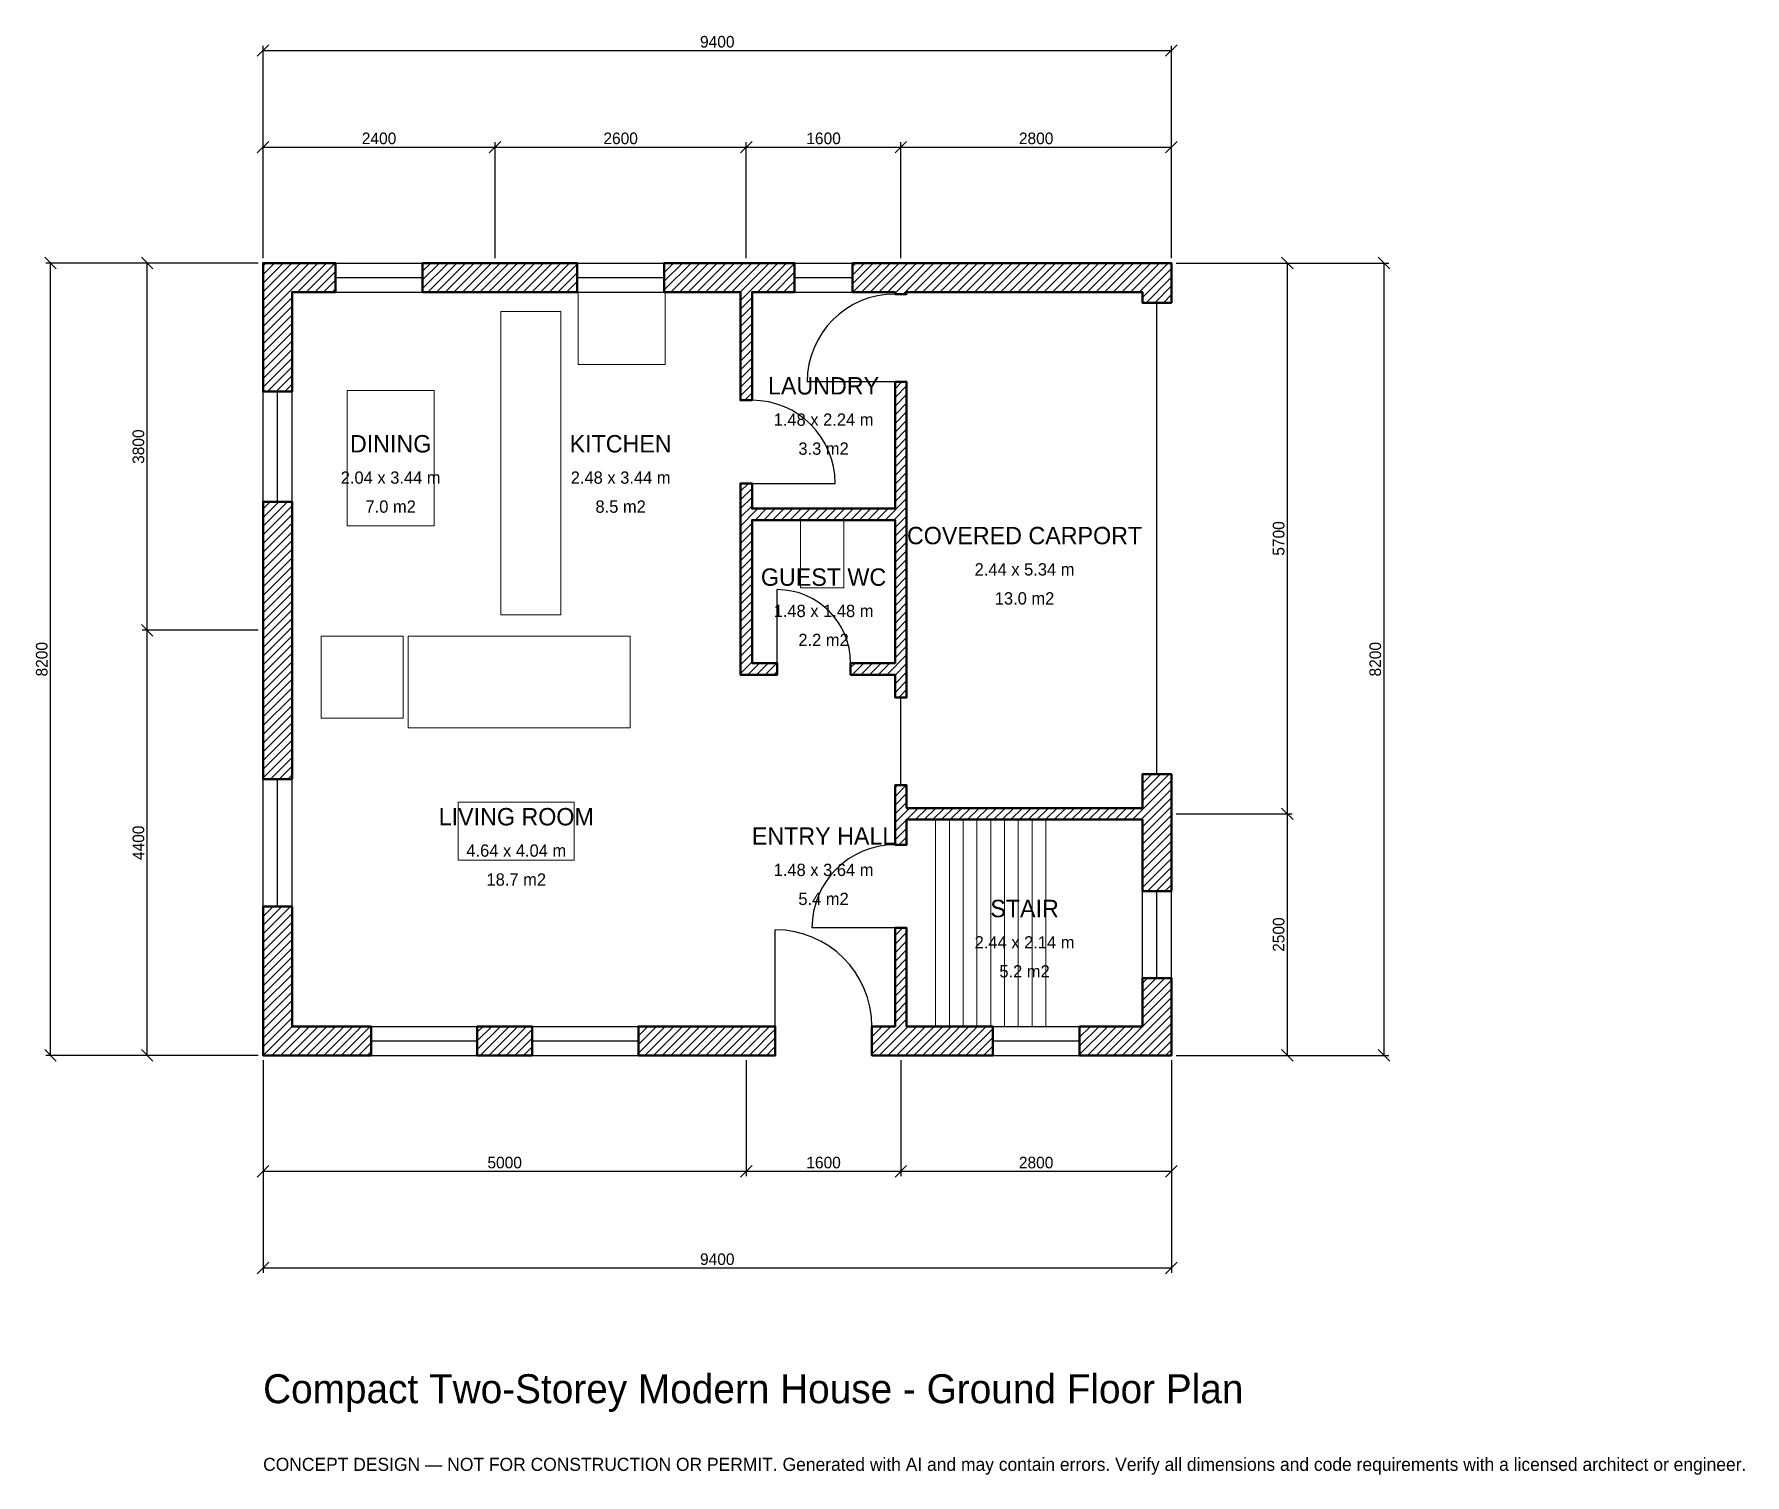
# Model space of a CAD drawing. Header units: millimetres. Extents: x -2369 to 15333, y -4341 to 10569.
import ezdxf
from ezdxf.enums import TextEntityAlignment as Align

# ---------------------------------------------------------------- set-up
doc = ezdxf.new("R2010")
doc.units = ezdxf.units.MM
doc.linetypes.add('DASHED', pattern=[1.524, 1.27, -0.254])
for name, color, linetype, lineweight in [('A-ANNO-DIMS', 1, 'Continuous', 13), ('A-ANNO-TEXT', 7, 'Continuous', 18), ('A-AREA-IDEN', 7, 'Continuous', 18), ('A-DOOR', 2, 'Continuous', 25), ('A-FLOR-FIXT', 9, 'Continuous', 13), ('A-FLOR-STRS', 3, 'Continuous', 18), ('A-FURN', 9, 'Continuous', 13), ('A-GLAZ', 4, 'Continuous', 25), ('A-WALL', 7, 'Continuous', 50), ('A-WALL-PATT', 8, 'Continuous', 13)]:
    doc.layers.add(name, color=color, linetype=linetype, lineweight=lineweight)
doc.dimstyles.new('PLAN', dxfattribs={"dimtxt": 120, "dimasz": 80, "dimexe": 50, "dimexo": 50, "dimgap": 30, "dimtad": 1, "dimdec": 0, "dimtsz": 60, "dimcen": 2.5, "dimclrd": 1, "dimclre": 1, "dimazin": 3, "dimtfac": 1, "dimtmove": 0, "dimatfit": 3})

msp = doc.modelspace()

# ---------------------------------------------------------------- hatches: boundary and pattern name
at = {"layer": 'A-WALL-PATT'}
h = msp.add_hatch(dxfattribs=at)
h.set_pattern_fill('ANSI31', color=8, scale=20)
h.paths.add_polyline_path([(6540, -0.001), (6540, 0), (6450, 0), (6300, 0), (6300, 300), (6450, 300), (6540, 300), (6540, 1320), (6660, 1320), (6660, 300), (6750, 300), (7550, 300), (7550, 0), (6750, 0), (6660, 0), (6660, -0.001), (6540, -0.001)])
h.paths.add_polyline_path([(5150, 0), (4850, 0), (3883.3333, 0), (3883.3333, 300), (4850, 300), (5150, 300), (5300, 300), (5300, 0), (5150, 0)])
h.paths.add_polyline_path([(2216.6667, 0), (2216.6667, 300), (2783.3333, 300), (2783.3333, 0), (2216.6667, 0)])
h.paths.add_polyline_path([(300, 0), (300, -0.001), (0, -0.001), (0, 0), (-0.001, 0), (-0.001, 300), (0, 300), (0, 1540), (300, 1540), (300, 300), (1116.6667, 300), (1116.6667, 0), (300, 0)])
h.paths.add_polyline_path([(0, 4250), (0, 4550), (0, 5730), (300, 5730), (300, 4550), (300, 4250), (300, 2860), (0, 2860), (0, 4250)])
h.paths.add_polyline_path([(0, 7900), (-0.001, 7900), (-0.001, 8200), (0, 8200), (0, 8200.001), (300, 8200.001), (300, 8200), (750, 8200), (750, 7900), (300, 7900), (300, 6870), (0, 6870), (0, 7900)])
h.paths.add_polyline_path([(2250, 8200), (2550, 8200), (3250, 8200), (3250, 7900), (2550, 7900), (2250, 7900), (1650, 7900), (1650, 8200), (2250, 8200)])
h.paths.add_polyline_path([(4850, 8200), (4940, 8200), (4940, 8200.001), (5060, 8200.001), (5060, 8200), (5150, 8200), (5500, 8200), (5500, 7900), (5150, 7900), (5060, 7900), (5060, 6780), (4940, 6780), (4940, 7900), (4850, 7900), (4150, 7900), (4150, 8200), (4850, 8200)])
h.paths.add_polyline_path([(6450, 8200), (6540, 8200), (6540, 8200.001), (6660, 8200.001), (6660, 8200), (6750, 8200), (9100, 8200), (9100, 8200.001), (9400, 8200.001), (9400, 8200), (9400.001, 8200), (9400.001, 7900), (9400, 7900), (9400, 7790), (9100, 7790), (9100, 7900), (6750, 7900), (6660, 7900), (6660, 7880), (6540, 7880), (6540, 7900), (6450, 7900), (6100, 7900), (6100, 8200), (6450, 8200)])
h.paths.add_polyline_path([(9400, 2650), (9400, 2560), (9400.001, 2560), (9400.001, 2440), (9400, 2440), (9400, 2350), (9400, 1700), (9100, 1700), (9100, 2350), (9100, 2440), (6660, 2440), (6660, 2180), (6540, 2180), (6540, 2440), (6540, 2560), (6540, 2795), (6660, 2795), (6660, 2560), (9100, 2560), (9100, 2650), (9100, 2910), (9400, 2910), (9400, 2650)])
h.paths.add_polyline_path([(9400, 300), (9400.001, 300), (9400.001, 0), (9400, 0), (9400, -0.001), (9100, -0.001), (9100, 0), (8450, 0), (8450, 300), (9100, 300), (9100, 800), (9400, 800), (9400, 300)])
h.paths.add_polyline_path([(6540, 5660), (6540, 6970), (6660, 6970), (6660, 5660), (6660, 5540), (6660, 4060), (6660, 3940), (6660, 3705), (6540, 3705), (6540, 3940), (6080, 3940), (6080, 4060), (6540, 4060), (6540, 5540), (5060, 5540), (5060, 4460), (5060, 4340), (5060, 4060), (5320, 4060), (5320, 3940), (5060, 3940), (4940, 3940), (4940, 4060), (4940, 4340), (4940, 4460), (4940, 5540), (4940, 5660), (4940, 5920), (5060, 5920), (5060, 5660), (6540, 5660)])

# ---------------------------------------------------------------- linework, layer by layer
at = {"layer": 'A-DOOR', "linetype": 'DASHED'}
msp.add_line((9250, 2910), (9250, 7790), dxfattribs=at)
at = {"layer": 'A-DOOR'}
for p, q in [((6540, 6970), (5630, 6970)), ((5060, 5920), (5920, 5920)), ((5320, 4060), (5320, 4820)), ((6600, 2795), (6600, 3705)), ((5300, 300), (5300, 1300)), ((6540, 1320), (5680, 1320))]:
    msp.add_line(p, q, dxfattribs=at)
for centre, radius, start, end in [((6540, 6970), 910, 90, 180), ((5060, 5920), 860, 0, 90), ((5320, 4060), 760, 0, 90), ((6540, 1320), 860, 90, 180), ((5300, 300), 1000, 0, 90)]:
    msp.add_arc(centre, radius, start, end, dxfattribs=at)
at = {"layer": 'A-FLOR-FIXT'}
for points in [[(2460, 4560), (3080, 4560), (3080, 7700), (2460, 7700)], [(5560, 4840), (6010, 4840), (6010, 5540), (5560, 5540)]]:
    msp.add_lwpolyline(points, close=True, dxfattribs=at)
at = {"layer": 'A-FLOR-STRS'}
for p, q in [((6960, 300), (6960, 2440)), ((7102.5, 300), (7102.5, 2440)), ((7245, 300), (7245, 2440)), ((7387.5, 300), (7387.5, 2440)), ((7530, 300), (7530, 2440)), ((7672.5, 300), (7672.5, 2440)), ((7815, 300), (7815, 2440)), ((7957.5, 300), (7957.5, 2440)), ((8100, 300), (8100, 2440))]:
    msp.add_line(p, q, dxfattribs=at)
at = {"layer": 'A-FURN'}
for points in [[(3260, 7150), (4160, 7150), (4160, 7900), (3260, 7900)], [(870, 5480), (1770, 5480), (1770, 6880), (870, 6880)], [(600, 3490), (1450, 3490), (1450, 4340), (600, 4340)], [(1500, 3390), (3800, 3390), (3800, 4340), (1500, 4340)], [(2020, 2020), (3220, 2020), (3220, 2620), (2020, 2620)]]:
    msp.add_lwpolyline(points, close=True, dxfattribs=at)
at = {"layer": 'A-GLAZ'}
for p, q in [((750, 8200), (1650, 8200)), ((3250, 8200), (4150, 8200)), ((5500, 8200), (6100, 8200)), ((750, 8050), (1650, 8050)), ((3250, 8050), (4150, 8050)), ((5500, 8050), (6100, 8050)), ((750, 7900), (1650, 7900)), ((3250, 7900), (4150, 7900)), ((5500, 7900), (6100, 7900)), ((0, 5730), (0, 6870)), ((150, 5730), (150, 6870)), ((300, 5730), (300, 6870)), ((0, 1540), (0, 2860)), ((150, 1540), (150, 2860)), ((300, 1540), (300, 2860)), ((9100, 800), (9100, 1700)), ((9250, 800), (9250, 1700)), ((9400, 800), (9400, 1700)), ((1116.6667, 300), (2216.6667, 300)), ((2783.3333, 300), (3883.3333, 300)), ((7550, 300), (8450, 300)), ((1116.6667, 150), (2216.6667, 150)), ((1116.6667, 0), (2216.6667, 0)), ((2783.3333, 150), (3883.3333, 150)), ((2783.3333, 0), (3883.3333, 0)), ((7550, 150), (8450, 150)), ((7550, 0), (8450, 0))]:
    msp.add_line(p, q, dxfattribs=at)
at = {"layer": 'A-WALL'}
for points in [[(0, 7900), (-0.001, 7900), (-0.001, 8200), (0, 8200), (0, 8200.001), (300, 8200.001), (300, 8200), (750, 8200), (750, 7900), (300, 7900), (300, 6870), (0, 6870), (0, 7900)], [(2250, 8200), (2550, 8200), (3250, 8200), (3250, 7900), (2550, 7900), (2250, 7900), (1650, 7900), (1650, 8200), (2250, 8200)], [(4850, 8200), (4940, 8200), (4940, 8200.001), (5060, 8200.001), (5060, 8200), (5150, 8200), (5500, 8200), (5500, 7900), (5150, 7900), (5060, 7900), (5060, 6780), (4940, 6780), (4940, 7900), (4850, 7900), (4150, 7900), (4150, 8200), (4850, 8200)], [(6450, 8200), (6540, 8200), (6540, 8200.001), (6660, 8200.001), (6660, 8200), (6750, 8200), (9100, 8200), (9100, 8200.001), (9400, 8200.001), (9400, 8200), (9400.001, 8200), (9400.001, 7900), (9400, 7900), (9400, 7790), (9100, 7790), (9100, 7900), (6750, 7900), (6660, 7900), (6660, 7880), (6540, 7880), (6540, 7900), (6450, 7900), (6100, 7900), (6100, 8200), (6450, 8200)], [(6540, 5660), (6540, 6970), (6660, 6970), (6660, 5660), (6660, 5540), (6660, 4060), (6660, 3940), (6660, 3705), (6540, 3705), (6540, 3940), (6080, 3940), (6080, 4060), (6540, 4060), (6540, 5540), (5060, 5540), (5060, 4460), (5060, 4340), (5060, 4060), (5320, 4060), (5320, 3940), (5060, 3940), (4940, 3940), (4940, 4060), (4940, 4340), (4940, 4460), (4940, 5540), (4940, 5660), (4940, 5920), (5060, 5920), (5060, 5660), (6540, 5660)], [(0, 4250), (0, 4550), (0, 5730), (300, 5730), (300, 4550), (300, 4250), (300, 2860), (0, 2860), (0, 4250)], [(9400, 2650), (9400, 2560), (9400.001, 2560), (9400.001, 2440), (9400, 2440), (9400, 2350), (9400, 1700), (9100, 1700), (9100, 2350), (9100, 2440), (6660, 2440), (6660, 2180), (6540, 2180), (6540, 2440), (6540, 2560), (6540, 2795), (6660, 2795), (6660, 2560), (9100, 2560), (9100, 2650), (9100, 2910), (9400, 2910), (9400, 2650)], [(300, 0), (300, -0.001), (0, -0.001), (0, 0), (-0.001, 0), (-0.001, 300), (0, 300), (0, 1540), (300, 1540), (300, 300), (1116.6667, 300), (1116.6667, 0), (300, 0)], [(6540, -0.001), (6540, 0), (6450, 0), (6300, 0), (6300, 300), (6450, 300), (6540, 300), (6540, 1320), (6660, 1320), (6660, 300), (6750, 300), (7550, 300), (7550, 0), (6750, 0), (6660, 0), (6660, -0.001), (6540, -0.001)], [(9400, 300), (9400.001, 300), (9400.001, 0), (9400, 0), (9400, -0.001), (9100, -0.001), (9100, 0), (8450, 0), (8450, 300), (9100, 300), (9100, 800), (9400, 800), (9400, 300)], [(2216.6667, 0), (2216.6667, 300), (2783.3333, 300), (2783.3333, 0), (2216.6667, 0)], [(5150, 0), (4850, 0), (3883.3333, 0), (3883.3333, 300), (4850, 300), (5150, 300), (5300, 300), (5300, 0), (5150, 0)]]:
    msp.add_lwpolyline(points, close=True, dxfattribs=at)

# ---------------------------------------------------------------- texts
at = {"layer": 'A-ANNO-TEXT'}
for s, height, p in [('Compact Two-Storey Modern House - Ground Floor Plan', 300, (0, -3600)), ('CONCEPT DESIGN — NOT FOR CONSTRUCTION OR PERMIT. Generated with AI and may contain errors. Verify all dimensions and code requirements with a licensed architect or engineer.', 135, (0, -4300))]:
    msp.add_text(s, height=height, dxfattribs=at).set_placement(p)
at = {"layer": 'A-AREA-IDEN'}
for s, height, p in [('LAUNDRY', 180, (5800, 6930)), ('1.48 x 2.24 m', 127.5, (5800, 6580)), ('DINING', 180, (1320, 6330)), ('KITCHEN', 180, (3700, 6330)), ('3.3 m2', 127.5, (5800, 6280)), ('2.04 x 3.44 m', 127.5, (1320, 5980)), ('2.48 x 3.44 m', 127.5, (3700, 5980)), ('7.0 m2', 127.5, (1320, 5680)), ('8.5 m2', 127.5, (3700, 5680)), ('COVERED CARPORT', 180, (7880, 5380)), ('GUEST WC', 180, (5800, 4950)), ('2.44 x 5.34 m', 127.5, (7880, 5030)), ('13.0 m2', 127.5, (7880, 4730)), ('1.48 x 1.48 m', 127.5, (5800, 4600)), ('2.2 m2', 127.5, (5800, 4300)), ('LIVING ROOM', 180, (2620, 2470)), ('ENTRY HALL', 180, (5800, 2270)), ('4.64 x 4.04 m', 127.5, (2620, 2120)), ('1.48 x 3.64 m', 127.5, (5800, 1920)), ('18.7 m2', 127.5, (2620, 1820)), ('5.4 m2', 127.5, (5800, 1620)), ('STAIR', 180, (7880, 1520)), ('2.44 x 2.14 m', 127.5, (7880, 1170)), ('5.2 m2', 127.5, (7880, 870))]:
    msp.add_text(s, height=height, dxfattribs=at).set_placement(p, align=Align.MIDDLE_CENTER)

# ---------------------------------------------------------------- dimensions: what is measured, and where the dimension line sits
at = {"layer": 'A-ANNO-DIMS'}
for base, p1, p2, text in [((0, 10400), (0, 8200), (9400, 8200), '9400'), ((0, 9400), (0, 8200), (2400, 8200), '2400'), ((2400, 9400), (2400, 8200), (5000, 8200), '2600'), ((5000, 9400), (5000, 8200), (6600, 8200), '1600'), ((6600, 9400), (6600, 8200), (9400, 8200), '2800'), ((0, -1200), (0, 0), (5000, 0), '5000'), ((0, -2200), (0, 0), (9400, 0), '9400'), ((5000, -1200), (5000, 0), (6600, 0), '1600'), ((6600, -1200), (6600, 0), (9400, 0), '2800')]:
    msp.add_linear_dim(base=base, p1=p1, p2=p2, text=text, dimstyle='PLAN', dxfattribs=at).render()
for base, p1, p2, text in [((-2200, 0), (0, 0), (0, 8200), '8200'), ((-1200, 4400), (0, 4400), (0, 8200), '3800'), ((10600, 2500), (9400, 2500), (9400, 8200), '5700'), ((11600, 0), (9400, 0), (9400, 8200), '8200'), ((-1200, 0), (0, 0), (0, 4400), '4400'), ((10600, 0), (9400, 0), (9400, 2500), '2500')]:
    msp.add_linear_dim(base=base, p1=p1, p2=p2, angle=90, text=text, dimstyle='PLAN', dxfattribs=at).render()

doc.saveas('drawing.dxf')
